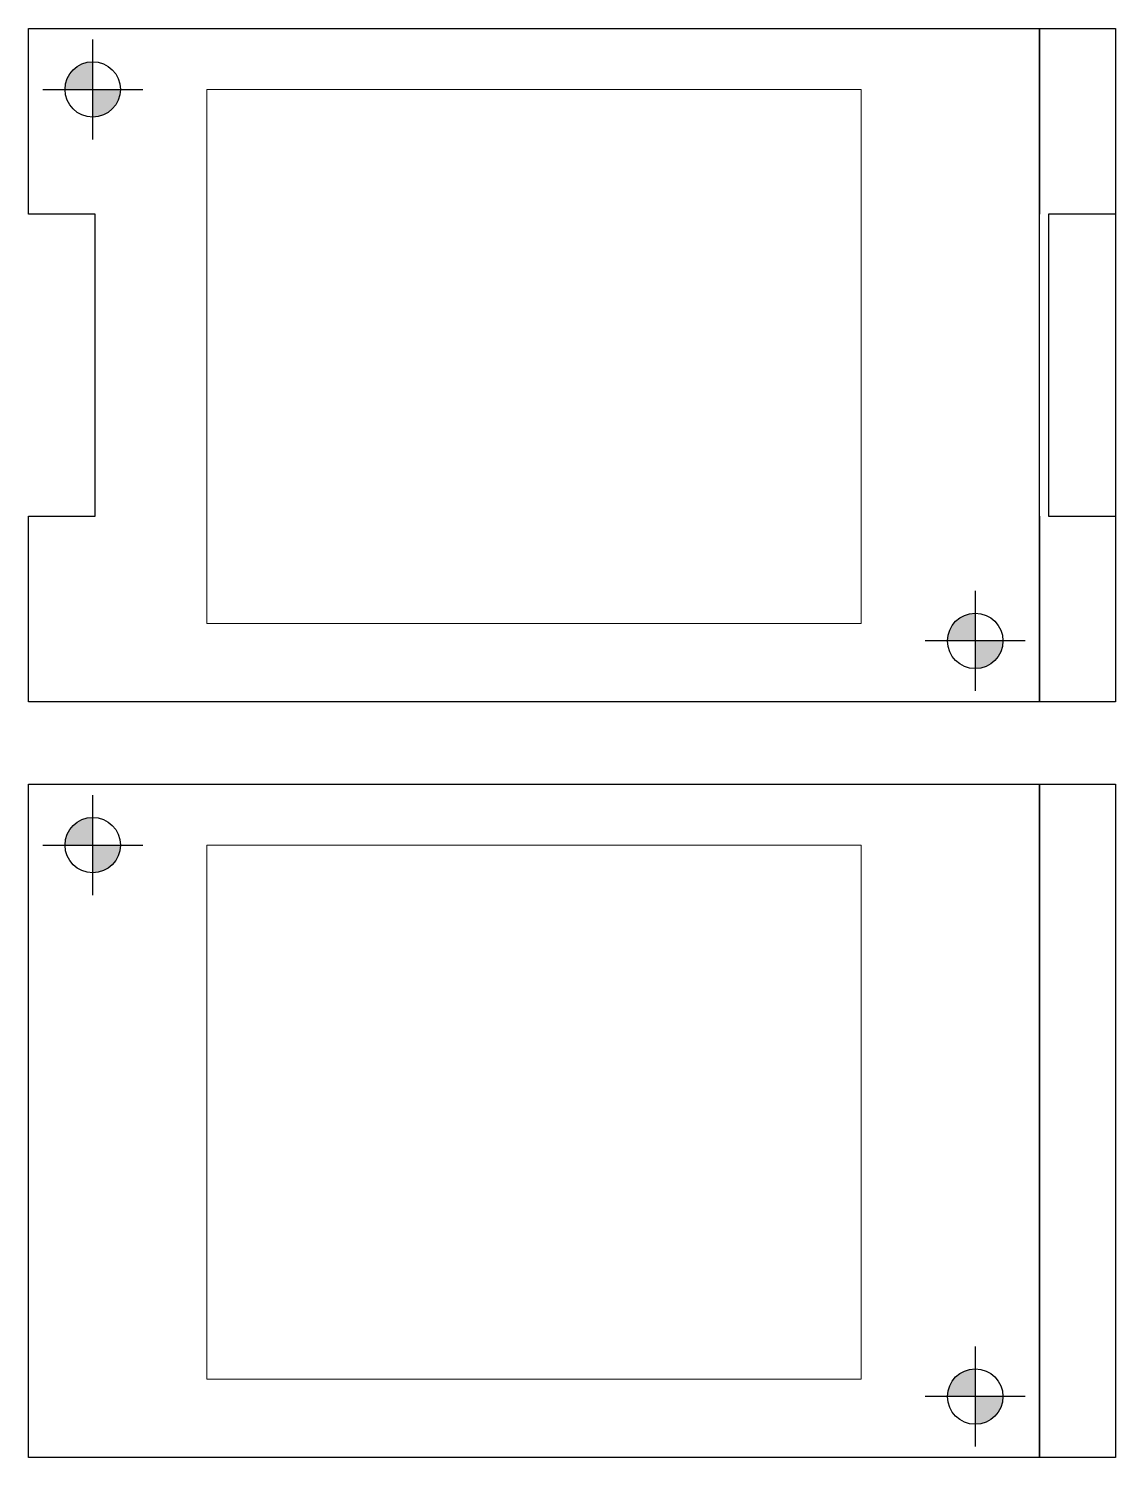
# Paper-space layout 'BOTTOM' of a CAD drawing. Header units: millimetres. Extents: x 16 to 193, y 24 to 256.
import ezdxf

# ---------------------------------------------------------------- set-up
doc = ezdxf.new("R2010")
doc.units = ezdxf.units.MM
doc.layers.add('VENTANA', color=12, linetype='Continuous', plot=False)

psp = doc.layouts.new('BOTTOM')

# ---------------------------------------------------------------- hatches: boundary and pattern name
h = psp.add_hatch(color=256)
h.dxf.hatch_style = 1
h.paths.add_polyline_path([(22.04, 246.01), (26.54, 246.01), (26.54, 250.51, 0.414214)])
h.paths.add_polyline_path([(31.04, 246.01), (26.54, 246.01), (26.54, 241.51, 0.414214)])
h = psp.add_hatch(color=256)
h.dxf.hatch_style = 1
h.paths.add_polyline_path([(169.91, 151.87, 0.414214), (174.41, 156.37), (169.91, 156.37)])
h.paths.add_polyline_path([(165.41, 156.37), (169.91, 156.37), (169.91, 160.87, 0.414214)])
h = psp.add_hatch(color=256)
h.dxf.hatch_style = 1
h.paths.add_polyline_path([(22.04, 123.18), (26.54, 123.18), (26.54, 127.68, 0.414214)])
h.paths.add_polyline_path([(31.04, 123.18), (26.54, 123.18), (26.54, 118.67, 0.414214)])
h = psp.add_hatch(color=256)
h.dxf.hatch_style = 1
h.paths.add_polyline_path([(169.91, 29.04, 0.414214), (174.41, 33.54), (169.91, 33.54)])
h.paths.add_polyline_path([(165.41, 33.54), (169.91, 33.54), (169.91, 38.04, 0.414214)])

# ---------------------------------------------------------------- linework, layer by layer
for p, q in [((26.54, 237.89), (26.54, 254.13)), ((18.42, 246.01), (34.66, 246.01)), ((169.91, 164.49), (169.91, 148.25)), ((178.03, 156.37), (161.79, 156.37)), ((26.54, 115.06), (26.54, 131.29)), ((18.42, 123.18), (34.66, 123.18)), ((169.91, 41.66), (169.91, 25.42)), ((178.03, 33.54), (161.79, 33.54))]:
    psp.add_line(p, q)
for points in [[(16.12, 225.76), (16.12, 255.9), (180.33, 255.9), (180.33, 225.76)], [(16.12, 176.62), (26.96, 176.62), (26.96, 225.76), (16.12, 225.76)], [(192.68, 225.76), (181.84, 225.76), (181.84, 176.62), (192.68, 176.62)], [(180.33, 176.62), (180.33, 146.48), (16.12, 146.48), (16.12, 176.62)]]:
    psp.add_lwpolyline(points)
for points in [[(180.33, 255.9), (192.68, 255.9), (192.68, 146.48), (180.33, 146.48)], [(16.12, 133.07), (180.33, 133.07), (180.33, 23.65), (16.12, 23.65)], [(180.33, 133.07), (192.68, 133.07), (192.68, 23.65), (180.33, 23.65)]]:
    psp.add_lwpolyline(points, close=True)
for centre in [(26.54, 246.01), (169.91, 156.37), (26.54, 123.18), (169.91, 33.54)]:
    psp.add_circle(centre, 4.5)

# ---------------------------------------------------------------- viewports
at = {"layer": 'VENTANA'}
psp.add_viewport(center=(98.23, 202.6), size=(106.3, 86.8335), view_center_point=(1866.94, 1656.71), view_height=86.8335, dxfattribs=at)
psp.add_viewport(center=(98.23, 79.77), size=(106.3, 86.8335), view_center_point=(1866.94, 1656.71), view_height=86.8335, status=3, dxfattribs=at)

doc.saveas('drawing.dxf')
